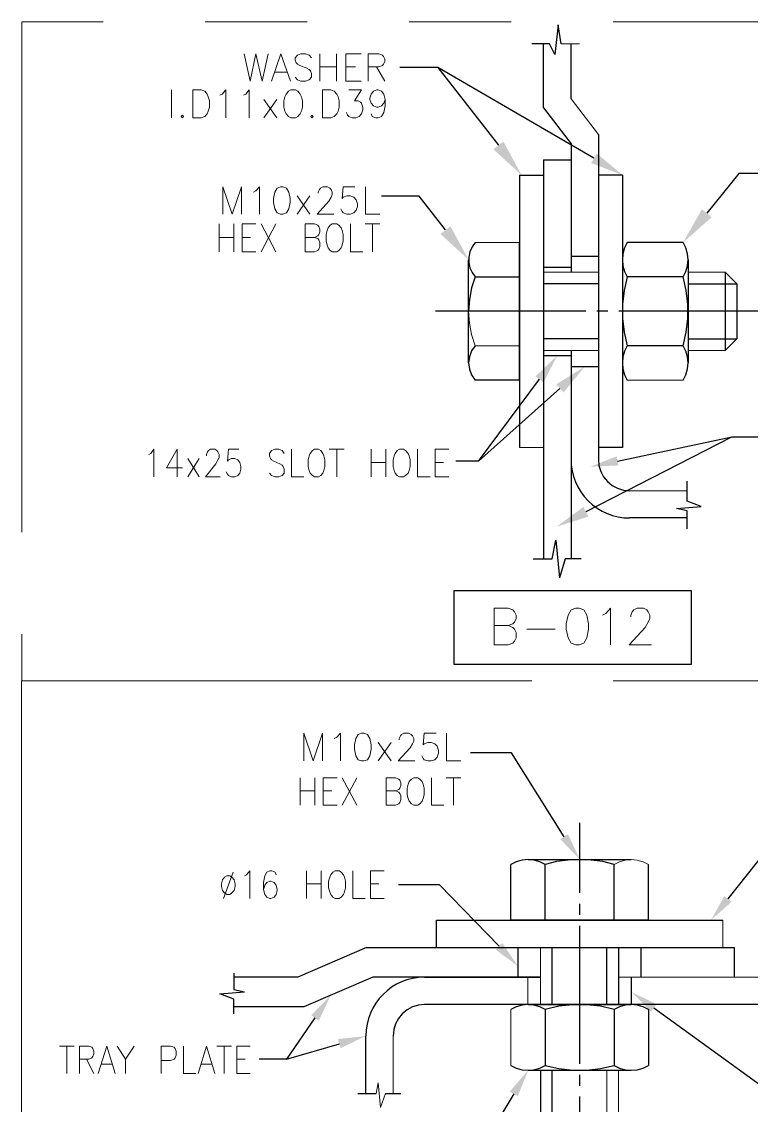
# Model space of a CAD drawing. Header units: inches. Extents: x -15980 to 45789, y -23276 to 2417.
# Drawn here: x 4405 to 5054, y -19373 to -18409 of the extents above; entities that cross this region are included whole.
import ezdxf

# ---------------------------------------------------------------- set-up
doc = ezdxf.new("R2010")
doc.units = ezdxf.units.IN
doc.header["$MEASUREMENT"] = 0
doc.linetypes.add('PHANTOMX2', pattern=[127, 63.5, -12.7, 12.7, -12.7, 12.7, -12.7])
for name, color, linetype, lineweight in [('Color-7-Line_Weight-25', 7, 'Continuous', 25), ('Color-7-Line_Weight-9', 7, 'Continuous', 9), ('HATCH', 130, 'PHANTOMX2', 9), ('TEXT', 2, 'Continuous', 13)]:
    doc.layers.add(name, color=color, linetype=linetype, lineweight=lineweight)
doc.layers.add('dim', color=82, linetype='Continuous')

# ---------------------------------------------------------------- blocks, each defined once
blk = doc.blocks.new('A$Ce8e9d52e')
at = {"layer": 'dim'}
for points in [[(119.92, 148.17), (117.42, 146.25), (124.42, 139.83)], [(143.17, 145.17), (141.75, 142.83), (149.58, 139.83)], [(171.75, 129.33), (169.33, 131.33), (164.67, 123.08)], [(106.75, 127.08), (104.25, 125.17), (111.25, 118.75)], [(127.92, 89.75), (129.92, 88.25), (133.33, 94.92)], [(133.08, 87.75), (134.92, 85.75), (140.17, 92.17)], [(148.58, 67.58), (148.08, 69.83), (141.58, 67.25)], [(141.08, 54.83), (139.83, 57.25), (133.17, 52.33)]]:
    blk.add_hatch(color=256, dxfattribs=at).paths.add_polyline_path(points)
at = {"layer": 'Color-7-Line_Weight-25', "linetype": 'Continuous'}
for p, q in [((133.58, 177.25), (132.75, 169.83)), ((134.33, 172.5), (133.58, 177.25)), ((131.42, 172.5), (127, 172.5)), ((129.92, 156.58), (129.92, 172.5)), ((132.75, 169.83), (131.42, 172.5)), ((136.75, 158.83), (136.75, 172.5)), ((129.92, 156.58), (136.75, 147.58)), ((143.58, 149.92), (143.58, 69.08)), ((136.75, 147.58), (136.75, 115.67)), ((129.92, 143.58), (129.92, 44.33)), ((129.92, 143.58), (136.75, 143.58)), ((123.92, 139.83), (123.92, 72)), ((123.92, 139.83), (129.92, 139.83)), ((149.58, 139.83), (143.58, 139.83)), ((149.58, 139.83), (149.58, 72)), ((112.17, 122), (111.58, 120.75)), ((112.92, 123.08), (112.17, 122)), ((123.92, 88.75), (123.92, 123.08)), ((150.08, 121.75), (149.67, 120.25)), ((150.75, 123.08), (150.08, 121.75)), ((164.67, 123.08), (150.75, 123.08)), ((165.33, 121.75), (164.67, 123.08)), ((165.75, 120.25), (165.33, 121.75)), ((111.25, 93.08), (111.25, 118.75)), ((111.58, 120.75), (111.33, 119.42)), ((111.33, 119.42), (111.33, 118.08)), ((136.75, 119.67), (143.58, 119.67)), ((149.67, 120.25), (149.58, 118.75)), ((149.58, 118.75), (149.58, 93.08)), ((149.58, 118.75), (149.67, 117.25)), ((165.92, 118.75), (165.75, 120.25)), ((165.75, 117.25), (165.92, 118.75)), ((165.92, 118.75), (165.92, 93.08)), ((111.33, 118.08), (111.58, 116.75)), ((111.58, 116.75), (112.17, 115.58)), ((129.92, 116.92), (136.75, 116.92)), ((149.67, 117.25), (150.08, 115.83)), ((165.33, 115.83), (165.75, 117.25)), ((112.92, 114.5), (112, 111.75)), ((112.17, 115.58), (112.92, 114.5)), ((112.92, 114.5), (123.92, 114.5)), ((150.75, 114.5), (150, 111.08)), ((150.08, 115.83), (150.75, 114.5)), ((164.67, 114.5), (150.75, 114.5)), ((164.67, 114.5), (165.33, 115.83)), ((165.42, 111.08), (164.67, 114.5)), ((178, 112.75), (175.08, 115.67)), ((175.08, 115.67), (175.08, 112.75)), ((112, 111.75), (111.5, 108.83)), ((143.58, 112.75), (129.92, 112.75)), ((150, 111.08), (149.58, 107.67)), ((165.83, 107.67), (165.42, 111.08)), ((165.92, 112.75), (178, 112.75)), ((175.08, 112.75), (175.08, 99.08)), ((178, 112.75), (178, 99.08)), ((111.5, 108.83), (111.25, 105.92)), ((140.42, 105.92), (103, 105.92)), ((145.92, 105.92), (143.17, 105.92)), ((186.17, 105.92), (148.67, 105.92)), ((149.58, 107.67), (149.58, 104.17)), ((165.83, 104.17), (165.83, 107.67)), ((149.58, 104.17), (150, 100.75)), ((165.42, 100.75), (165.83, 104.17)), ((150, 100.75), (150.75, 97.33)), ((164.67, 97.33), (165.42, 100.75)), ((112.92, 97.33), (112, 96.08)), ((143.58, 99.08), (129.92, 99.08)), ((150.75, 97.33), (150.08, 96)), ((164.67, 97.33), (150.75, 97.33)), ((165.33, 96), (164.67, 97.33)), ((165.92, 99.08), (178, 99.08)), ((175.08, 99.08), (175.08, 96.17)), ((111.5, 94.58), (111.25, 93.08)), ((112, 96.08), (111.5, 94.58)), ((129.92, 94.92), (136.75, 94.92)), ((136.75, 96.17), (136.75, 44.33)), ((149.67, 94.58), (149.58, 93.08)), ((150.08, 96), (149.67, 94.58)), ((165.75, 94.58), (165.33, 96)), ((165.92, 93.08), (165.75, 94.58)), ((111.25, 93.08), (111.5, 91.5)), ((136.75, 92.17), (143.58, 92.17)), ((149.58, 93.08), (149.67, 91.58)), ((165.75, 91.58), (165.92, 93.08)), ((111.5, 91.5), (112, 90.08)), ((112, 90.08), (112.92, 88.75)), ((149.67, 91.58), (150.08, 90.08)), ((150.08, 90.08), (150.75, 88.75)), ((164.67, 88.75), (165.33, 90.08)), ((165.33, 90.08), (165.75, 91.58)), ((123.92, 88.75), (112.92, 88.75)), ((149.58, 72), (143.58, 72)), ((143.58, 69.08), (143.67, 67.58)), ((143.67, 67.58), (144.17, 66.08)), ((144.17, 66.08), (144.83, 64.75)), ((144.83, 64.75), (145.83, 63.58)), ((145.83, 63.58), (147, 62.58)), ((147, 62.58), (148.33, 61.92)), ((165.67, 58.67), (165.67, 63.67)), ((148.33, 61.92), (149.83, 61.42)), ((149.83, 61.42), (151.33, 61.25)), ((163, 56.83), (169.17, 57.33)), ((165.67, 56.25), (163, 56.83)), ((169.17, 57.33), (165.67, 58.67)), ((165.67, 54.5), (151.33, 54.5)), ((165.67, 51.83), (165.67, 56.25)), ((132.08, 44.33), (133, 49)), ((133, 49), (133.92, 39.58)), ((127.33, 44.33), (132.08, 44.33)), ((135.33, 44.33), (133.92, 39.58)), ((139.25, 44.33), (135.33, 44.33))]:
    blk.add_line(p, q, dxfattribs=at)
blk.add_arc((151.32, 69.07), 14.57, 179.9459, 270.0541, dxfattribs=at)
at = {"layer": 'Color-7-Line_Weight-9', "linetype": 'Continuous'}
for p, q in [((138.83, 172.5), (134.33, 172.5)), ((136.75, 158.83), (143.58, 149.92)), ((112.92, 123.08), (123.92, 123.08)), ((143.58, 115.67), (129.92, 115.67)), ((175.08, 115.67), (165.92, 115.67)), ((143.58, 96.17), (129.92, 96.17)), ((164.67, 88.75), (150.75, 88.75)), ((123.92, 72), (129.92, 72)), ((165.67, 61.25), (151.33, 61.25))]:
    blk.add_line(p, q, dxfattribs=at)
for points in [[(123.92, 97.33), (112.92, 97.33), (112, 100.17), (111.5, 103), (111.25, 105.92)], [(178, 99.08), (175.08, 96.17), (165.92, 96.17)]]:
    blk.add_lwpolyline(points, dxfattribs=at)
at = {"layer": 'dim'}
for p, q in [((103.58, 166.58), (94.17, 166.58)), ((142.42, 144), (103.58, 166.58)), ((103.58, 166.58), (118.67, 147.25)), ((178.5, 140.25), (170.58, 130.33)), ((187.83, 140.25), (178.5, 140.25)), ((98.92, 134.58), (89.58, 134.58)), ((105.5, 126.17), (98.92, 134.58)), ((113.75, 68.67), (128.92, 89)), ((134, 86.75), (113.75, 68.67)), ((140.5, 56.08), (176.75, 74.67)), ((148.33, 68.67), (176.75, 74.67)), ((176.75, 74.67), (186.08, 74.67)), ((113.75, 68.67), (108.08, 68.67))]:
    blk.add_line(p, q, dxfattribs=at)
blk.add_lwpolyline([(107.67, 18.07), (107.67, 36.48), (166.67, 36.48), (166.67, 18.07)], close=True, dxfattribs=at)
at = {"layer": 'HATCH', "ltscale": 2}
blk.add_lwpolyline([(0, 14), (274.25, 14), (274.25, 178), (0, 178)], close=True, dxfattribs=at)
at = {"layer": 'TEXT', "ltscale": 0.5}
for p, q in [((55.42, 170), (56.92, 163.17)), ((56.92, 163.17), (58.33, 170)), ((58.33, 170), (59.83, 163.17)), ((59.83, 163.17), (61.33, 170)), ((62.17, 163.17), (64.5, 170)), ((64.5, 170), (66.92, 163.17)), ((69.5, 170), (68.67, 169.67)), ((70.67, 170), (69.5, 170)), ((71.58, 169.67), (70.67, 170)), ((74.25, 170), (74.25, 163.17)), ((78.33, 170), (78.33, 163.17)), ((80.67, 163.17), (80.67, 170)), ((80.67, 170), (84.5, 170)), ((86.25, 163.17), (86.25, 170)), ((86.25, 170), (88.92, 170)), ((88.92, 170), (89.83, 169.67)), ((68.67, 169.67), (68.08, 169)), ((68.08, 169), (68.08, 168.42)), ((68.08, 168.42), (68.33, 167.75)), ((68.33, 167.75), (68.67, 167.42)), ((68.67, 167.42), (69.25, 167.08)), ((72.17, 169), (71.58, 169.67)), ((89.83, 169.67), (90.08, 169.33)), ((90.08, 167.42), (89.83, 167.08)), ((90.08, 169.33), (90.42, 168.67)), ((90.42, 168.08), (90.08, 167.42)), ((90.42, 168.67), (90.42, 168.08)), ((63.08, 165.42), (66, 165.42)), ((69.25, 167.08), (71, 166.42)), ((71, 166.42), (71.58, 166.08)), ((71.58, 166.08), (71.92, 165.75)), ((71.92, 165.75), (72.17, 165.08)), ((72.17, 165.08), (72.17, 164.17)), ((74.25, 166.75), (78.33, 166.75)), ((80.67, 166.75), (83.08, 166.75)), ((88.92, 166.75), (86.25, 166.75)), ((88.33, 166.75), (90.42, 163.17)), ((89.83, 167.08), (88.92, 166.75)), ((68.67, 163.5), (68.08, 164.17)), ((69.5, 163.17), (68.67, 163.5)), ((70.67, 163.17), (69.5, 163.17)), ((71.58, 163.5), (70.67, 163.17)), ((72.17, 164.17), (71.58, 163.5)), ((80.67, 163.17), (84.5, 163.17)), ((37.33, 161), (37.33, 154.08)), ((42.58, 154.08), (42.58, 161)), ((42.58, 161), (44.67, 161)), ((44.67, 161), (45.58, 160.67)), ((45.58, 160.67), (46.17, 160)), ((46.17, 160), (46.42, 159.33)), ((46.42, 159.33), (46.75, 158.33)), ((49.33, 159.67), (49.92, 160)), ((49.92, 160), (50.83, 161)), ((50.83, 161), (50.83, 154.08)), ((55.25, 159.67), (55.83, 160)), ((55.83, 160), (56.67, 161)), ((56.67, 161), (56.67, 154.08)), ((65.5, 159.33), (65.25, 158.33)), ((65.83, 160), (65.5, 159.33)), ((66.42, 160.67), (65.83, 160)), ((67, 161), (66.42, 160.67)), ((68.17, 161), (67, 161)), ((68.75, 160.67), (68.17, 161)), ((69.33, 160), (68.75, 160.67)), ((69.67, 159.33), (69.33, 160)), ((69.92, 158.33), (69.67, 159.33)), ((74.92, 154.08), (74.92, 161)), ((74.92, 161), (77, 161)), ((77, 161), (77.83, 160.67)), ((77.83, 160.67), (78.42, 160)), ((78.42, 160), (78.75, 159.33)), ((78.75, 159.33), (79, 158.33)), ((81.42, 161), (84.58, 161)), ((84.58, 161), (82.83, 158.33)), ((86.67, 159), (87, 160)), ((87, 160), (87.58, 160.67)), ((87.58, 160.67), (88.42, 161)), ((88.42, 161), (88.75, 161)), ((88.75, 161), (89.58, 160.67)), ((89.58, 160.67), (90.17, 160)), ((90.17, 160), (90.5, 158.67)), ((46.75, 156.75), (46.42, 155.75)), ((46.75, 158.33), (46.75, 156.75)), ((60.25, 158.67), (63.5, 154.08)), ((63.5, 158.67), (60.25, 154.08)), ((65.25, 158.33), (65.25, 156.75)), ((65.25, 156.75), (65.5, 155.75)), ((69.67, 155.75), (69.92, 156.75)), ((69.92, 156.75), (69.92, 158.33)), ((79, 156.75), (78.75, 155.75)), ((79, 158.33), (79, 156.75)), ((82.83, 158.33), (83.75, 158.33)), ((83.75, 158.33), (84.33, 158)), ((84.33, 158), (84.58, 157.75)), ((84.58, 157.75), (84.92, 156.75)), ((84.92, 156.75), (84.92, 156.08)), ((86.67, 158.67), (86.67, 159)), ((87, 157.75), (86.67, 158.67)), ((87.58, 157.08), (87, 157.75)), ((88.42, 156.75), (87.58, 157.08)), ((88.75, 156.75), (88.42, 156.75)), ((89.58, 157.08), (88.75, 156.75)), ((90.17, 157.75), (89.58, 157.08)), ((90.5, 158.67), (90.17, 157.75)), ((90.5, 157.08), (90.17, 155.42)), ((90.5, 158.67), (90.5, 157.08)), ((40, 154.75), (39.67, 154.42)), ((39.67, 154.42), (40, 154.08)), ((40.25, 154.42), (40, 154.75)), ((40, 154.08), (40.25, 154.42)), ((44.67, 154.08), (42.58, 154.08)), ((45.58, 154.42), (44.67, 154.08)), ((46.17, 155.08), (45.58, 154.42)), ((46.42, 155.75), (46.17, 155.08)), ((65.5, 155.75), (65.83, 155.08)), ((65.83, 155.08), (66.42, 154.42)), ((66.42, 154.42), (67, 154.08)), ((67, 154.08), (68.17, 154.08)), ((68.17, 154.08), (68.75, 154.42)), ((68.75, 154.42), (69.33, 155.08)), ((69.33, 155.08), (69.67, 155.75)), ((72.25, 154.75), (72, 154.42)), ((72, 154.42), (72.25, 154.08)), ((72.58, 154.42), (72.25, 154.75)), ((72.25, 154.08), (72.58, 154.42)), ((77, 154.08), (74.92, 154.08)), ((77.83, 154.42), (77, 154.08)), ((78.42, 155.08), (77.83, 154.42)), ((78.75, 155.75), (78.42, 155.08)), ((81.08, 154.75), (80.83, 155.42)), ((81.42, 154.42), (81.08, 154.75)), ((82.25, 154.08), (81.42, 154.42)), ((83.17, 154.08), (82.25, 154.08)), ((84, 154.42), (83.17, 154.08)), ((84.58, 155.08), (84, 154.42)), ((84.92, 156.08), (84.58, 155.08)), ((87.25, 154.42), (87, 155.08)), ((88.17, 154.08), (87.25, 154.42)), ((88.75, 154.08), (88.17, 154.08)), ((89.58, 154.42), (88.75, 154.08)), ((90.17, 155.42), (89.58, 154.42)), ((50.08, 130.08), (50.08, 136.92)), ((50.08, 136.92), (52.42, 130.08)), ((52.42, 130.08), (54.75, 136.92)), ((54.75, 136.92), (54.75, 130.08)), ((57.67, 135.58), (58.25, 135.92)), ((58.25, 135.92), (59.17, 136.92)), ((59.17, 136.92), (59.17, 130.08)), ((63, 135.58), (62.67, 134)), ((63.58, 136.58), (63, 135.58)), ((64.42, 136.92), (63.58, 136.58)), ((65, 136.92), (64.42, 136.92)), ((65.92, 136.58), (65, 136.92)), ((66.5, 135.58), (65.92, 136.58)), ((66.83, 134), (66.5, 135.58)), ((73.83, 135.58), (74.17, 136.25)), ((73.83, 135.33), (73.83, 135.58)), ((74.17, 136.25), (74.42, 136.58)), ((74.42, 136.58), (75, 136.92)), ((75, 136.92), (76.17, 136.92)), ((76.17, 136.92), (76.75, 136.58)), ((76.75, 136.58), (77.08, 136.25)), ((77.08, 136.25), (77.33, 135.58)), ((77.33, 135), (77.08, 134.33)), ((77.33, 135.58), (77.33, 135)), ((80, 136.92), (79.75, 134)), ((82.92, 136.92), (80, 136.92)), ((85.58, 136.92), (85.58, 130.08)), ((62.67, 134), (62.67, 133)), ((62.67, 133), (63, 131.42)), ((66.5, 131.42), (66.83, 133)), ((66.83, 133), (66.83, 134)), ((68.58, 134.67), (71.75, 130.08)), ((71.75, 134.67), (68.58, 130.08)), ((76.5, 133.33), (73.58, 130.08)), ((77.08, 134.33), (76.5, 133.33)), ((79.75, 134), (80, 134.33)), ((80, 134.33), (80.92, 134.67)), ((80.92, 134.67), (81.75, 134.67)), ((81.75, 134.67), (82.67, 134.33)), ((82.67, 134.33), (83.25, 133.67)), ((83.25, 133.67), (83.58, 132.67)), ((83.58, 132.67), (83.58, 132)), ((63, 131.42), (63.58, 130.42)), ((63.58, 130.42), (64.42, 130.08)), ((64.42, 130.08), (65, 130.08)), ((65, 130.08), (65.92, 130.42)), ((65.92, 130.42), (66.5, 131.42)), ((73.58, 130.08), (77.67, 130.08)), ((79.75, 130.75), (79.42, 131.42)), ((80, 130.42), (79.75, 130.75)), ((80.92, 130.08), (80, 130.42)), ((81.75, 130.08), (80.92, 130.08)), ((82.67, 130.42), (81.75, 130.08)), ((83.25, 131.08), (82.67, 130.42)), ((83.58, 132), (83.25, 131.08)), ((85.58, 130.08), (89.17, 130.08)), ((49.17, 127.67), (49.17, 120.75)), ((52.83, 127.67), (52.83, 120.75)), ((54.92, 120.75), (54.92, 127.67)), ((54.92, 127.67), (58.33, 127.67)), ((59.58, 127.67), (63.25, 120.75)), ((63.25, 127.67), (59.58, 120.75)), ((70.58, 120.75), (70.58, 127.67)), ((70.58, 127.67), (72.92, 127.67)), ((72.92, 127.67), (73.75, 127.33)), ((73.75, 127.33), (74, 127)), ((74, 127), (74.25, 126.33)), ((76.83, 127.33), (76.33, 126.67)), ((77.33, 127.67), (76.83, 127.33)), ((78.42, 127.67), (77.33, 127.67)), ((78.92, 127.33), (78.42, 127.67)), ((79.5, 126.67), (78.92, 127.33)), ((81.83, 127.67), (81.83, 120.75)), ((85.5, 127.67), (89.17, 127.67)), ((87.33, 127.67), (87.33, 120.75)), ((49.17, 124.33), (52.83, 124.33)), ((54.92, 124.33), (57, 124.33)), ((72.92, 124.33), (70.58, 124.33)), ((73.75, 124.67), (72.92, 124.33)), ((72.92, 124.33), (73.75, 124.08)), ((74, 125), (73.75, 124.67)), ((73.75, 124.08), (74, 123.75)), ((74.25, 125.67), (74, 125)), ((74.25, 126.33), (74.25, 125.67)), ((76.08, 126), (75.83, 125)), ((75.83, 125), (75.83, 123.42)), ((76.33, 126.67), (76.08, 126)), ((79.75, 126), (79.5, 126.67)), ((80, 125), (79.75, 126)), ((80, 123.42), (80, 125)), ((74, 121.42), (73.75, 121.08)), ((74, 123.75), (74.25, 123.08)), ((74.25, 122.08), (74, 121.42)), ((74.25, 123.08), (74.25, 122.08)), ((75.83, 123.42), (76.08, 122.42)), ((76.08, 122.42), (76.33, 121.75)), ((76.33, 121.75), (76.83, 121.08)), ((78.92, 121.08), (79.5, 121.75)), ((79.5, 121.75), (79.75, 122.42)), ((79.75, 122.42), (80, 123.42)), ((54.92, 120.75), (58.33, 120.75)), ((72.92, 120.75), (70.58, 120.75)), ((73.75, 121.08), (72.92, 120.75)), ((76.83, 121.08), (77.33, 120.75)), ((77.33, 120.75), (78.42, 120.75)), ((78.42, 120.75), (78.92, 121.08)), ((81.83, 120.75), (84.92, 120.75)), ((31.67, 70.25), (32.17, 70.58)), ((32.17, 70.58), (32.92, 71.58)), ((32.92, 71.58), (32.92, 64.75)), ((38.67, 71.58), (36.08, 67)), ((38.67, 71.58), (38.67, 64.75)), ((46, 70.25), (46.25, 70.92)), ((46, 69.92), (46, 70.25)), ((46.25, 70.92), (46.5, 71.25)), ((46.5, 71.25), (47, 71.58)), ((47, 71.58), (48.08, 71.58)), ((48.08, 71.58), (48.58, 71.25)), ((48.58, 71.25), (48.83, 70.92)), ((48.83, 70.92), (49.17, 70.25)), ((49.17, 70.25), (49.17, 69.58)), ((51.5, 71.58), (51.25, 68.67)), ((54.08, 71.58), (51.5, 71.58)), ((62.17, 71.25), (61.67, 70.58)), ((61.67, 70.58), (61.67, 69.92)), ((63, 71.58), (62.17, 71.25)), ((64, 71.58), (63, 71.58)), ((64.83, 71.25), (64, 71.58)), ((65.33, 70.58), (64.83, 71.25)), ((67.17, 71.58), (67.17, 64.75)), ((71.83, 70.58), (71.58, 69.92)), ((72.42, 71.25), (71.83, 70.58)), ((72.92, 71.58), (72.42, 71.25)), ((73.92, 71.58), (72.92, 71.58)), ((74.5, 71.25), (73.92, 71.58)), ((75, 70.58), (74.5, 71.25)), ((75.25, 69.92), (75, 70.58)), ((76.58, 71.58), (80.25, 71.58)), ((78.42, 71.58), (78.42, 64.75)), ((87, 71.58), (87, 64.75)), ((90.67, 71.58), (90.67, 64.75)), ((93, 70.58), (92.75, 69.92)), ((93.5, 71.25), (93, 70.58)), ((94.08, 71.58), (93.5, 71.25)), ((95.08, 71.58), (94.08, 71.58)), ((95.58, 71.25), (95.08, 71.58)), ((96.17, 70.58), (95.58, 71.25)), ((96.42, 69.92), (96.17, 70.58)), ((98.5, 71.58), (98.5, 64.75)), ((102.92, 64.75), (102.92, 71.58)), ((102.92, 71.58), (106.33, 71.58)), ((41.33, 69.33), (44.17, 64.75)), ((44.17, 69.33), (41.33, 64.75)), ((48.33, 68), (45.75, 64.75)), ((48.83, 69), (48.33, 68)), ((49.17, 69.58), (48.83, 69)), ((51.25, 68.67), (51.5, 69)), ((51.5, 69), (52.25, 69.33)), ((52.25, 69.33), (53.08, 69.33)), ((53.08, 69.33), (53.83, 69)), ((53.83, 69), (54.33, 68.33)), ((54.33, 68.33), (54.58, 67.33)), ((61.67, 69.92), (61.92, 69.33)), ((61.92, 69.33), (62.17, 69)), ((62.17, 69), (62.75, 68.67)), ((62.75, 68.67), (64.25, 68)), ((64.25, 68), (64.83, 67.67)), ((64.83, 67.67), (65.08, 67.33)), ((71.58, 69.92), (71.33, 69)), ((71.33, 69), (71.33, 67.33)), ((75.5, 69), (75.25, 69.92)), ((75.5, 67.33), (75.5, 69)), ((87, 68.33), (90.67, 68.33)), ((92.75, 69.92), (92.5, 69)), ((92.5, 69), (92.5, 67.33)), ((96.67, 69), (96.42, 69.92)), ((96.67, 67.33), (96.67, 69)), ((102.92, 68.33), (105, 68.33)), ((36.08, 67), (40, 67)), ((45.75, 64.75), (49.42, 64.75)), ((51.25, 65.42), (50.92, 66)), ((51.5, 65.08), (51.25, 65.42)), ((52.25, 64.75), (51.5, 65.08)), ((53.08, 64.75), (52.25, 64.75)), ((53.83, 65.08), (53.08, 64.75)), ((54.33, 65.67), (53.83, 65.08)), ((54.58, 66.67), (54.33, 65.67)), ((54.58, 67.33), (54.58, 66.67)), ((62.17, 65.08), (61.67, 65.67)), ((63, 64.75), (62.17, 65.08)), ((64, 64.75), (63, 64.75)), ((64.83, 65.08), (64, 64.75)), ((65.33, 65.67), (64.83, 65.08)), ((65.08, 67.33), (65.33, 66.67)), ((65.33, 66.67), (65.33, 65.67)), ((67.17, 64.75), (70.25, 64.75)), ((71.33, 67.33), (71.58, 66.33)), ((71.58, 66.33), (71.83, 65.67)), ((71.83, 65.67), (72.42, 65.08)), ((72.42, 65.08), (72.92, 64.75)), ((72.92, 64.75), (73.92, 64.75)), ((73.92, 64.75), (74.5, 65.08)), ((74.5, 65.08), (75, 65.67)), ((75, 65.67), (75.25, 66.33)), ((75.25, 66.33), (75.5, 67.33)), ((92.5, 67.33), (92.75, 66.33)), ((92.75, 66.33), (93, 65.67)), ((93, 65.67), (93.5, 65.08)), ((93.5, 65.08), (94.08, 64.75)), ((94.08, 64.75), (95.08, 64.75)), ((95.08, 64.75), (95.58, 65.08)), ((95.58, 65.08), (96.17, 65.67)), ((96.17, 65.67), (96.42, 66.33)), ((96.42, 66.33), (96.67, 67.33)), ((98.5, 64.75), (101.67, 64.75)), ((102.92, 64.75), (106.33, 64.75)), ((136, 30.32), (135.58, 28.15)), ((136.75, 31.65), (136, 30.32)), ((137.92, 32.07), (136.75, 31.65)), ((138.75, 32.07), (137.92, 32.07)), ((139.92, 31.65), (138.75, 32.07)), ((140.67, 30.32), (139.92, 31.65)), ((141.08, 28.15), (140.67, 30.32)), ((144.58, 30.32), (145.42, 30.73)), ((145.42, 30.73), (146.58, 32.07)), ((146.58, 32.07), (146.58, 22.9)), ((151.67, 30.32), (152, 31.15)), ((151.67, 29.9), (151.67, 30.32)), ((152, 31.15), (152.42, 31.65)), ((152.42, 31.65), (153.25, 32.07)), ((153.25, 32.07), (154.75, 32.07)), ((154.75, 32.07), (155.58, 31.65)), ((155.58, 31.65), (155.92, 31.15)), ((155.92, 31.15), (156.33, 30.32)), ((156.33, 30.32), (156.33, 29.48)), ((121.08, 27.73), (122.25, 27.23)), ((122.25, 27.23), (122.67, 26.82)), ((135.58, 28.15), (135.58, 26.82)), ((141.08, 26.82), (141.08, 28.15)), ((155.17, 27.23), (151.25, 22.9)), ((155.92, 28.57), (155.17, 27.23)), ((156.33, 29.48), (155.92, 28.57)), ((122.67, 26.82), (123.08, 25.98)), ((123.08, 24.65), (122.67, 23.82)), ((123.08, 25.98), (123.08, 24.65)), ((125.75, 26.82), (132.83, 26.82)), ((135.58, 26.82), (136, 24.65)), ((136, 24.65), (136.75, 23.32)), ((139.92, 23.32), (140.67, 24.65)), ((140.67, 24.65), (141.08, 26.82)), ((121.08, 22.9), (117.58, 22.9)), ((122.25, 23.32), (121.08, 22.9)), ((122.67, 23.82), (122.25, 23.32)), ((136.75, 23.32), (137.92, 22.9)), ((137.92, 22.9), (138.75, 22.9)), ((138.75, 22.9), (139.92, 23.32)), ((151.25, 22.9), (156.75, 22.9))]:
    blk.add_line(p, q, dxfattribs=at)
blk.add_lwpolyline([(117.58, 27.73), (121.08, 27.73), (122.25, 28.15), (122.67, 28.57), (123.08, 29.48), (123.08, 30.32), (122.67, 31.15), (122.25, 31.65), (121.08, 32.07), (117.58, 32.07), (117.58, 22.9)], dxfattribs=at)
blk = doc.blocks.new('A$Ccda6811e')
at = {"layer": 'dim'}
for points in [[(136, 139.83), (134.08, 138.58), (138.92, 133.5)], [(176.75, 123), (174.92, 124.42), (171.58, 118.42)], [(119.67, 112.67), (118, 111.08), (123.58, 106.92)], [(156.67, 95.67), (158, 97.5), (151.75, 100.58)], [(72.08, 94.75), (74, 93.42), (76.92, 99.75)], [(78.75, 88.83), (79.42, 86.58), (85.67, 89.58)], [(123.5, 74.58), (121.5, 75.75), (126.08, 81.08)]]:
    blk.add_hatch(color=256, dxfattribs=at).paths.add_polyline_path(points)
at = {"layer": 'Color-7-Line_Weight-25', "linetype": 'Continuous'}
for p, q in [((138.92, 125.17), (138.92, 142.67)), ((123.08, 132.92), (121.75, 132.25)), ((121.75, 118.42), (121.75, 132.25)), ((124.58, 133.33), (123.08, 132.92)), ((126.08, 133.5), (124.58, 133.33)), ((126.08, 133.5), (151.75, 133.5)), ((127.5, 133.33), (126.08, 133.5)), ((129, 132.92), (127.5, 133.33)), ((130.33, 132.25), (129, 132.92)), ((133.17, 133), (130.33, 132.25)), ((130.33, 118.42), (130.33, 132.25)), ((136, 133.33), (133.17, 133)), ((138.92, 133.5), (136, 133.33)), ((141.75, 133.33), (138.92, 133.5)), ((144.67, 133), (141.75, 133.33)), ((147.5, 132.25), (144.67, 133)), ((147.5, 118.42), (147.5, 132.25)), ((156, 118.42), (156, 132.25)), ((138.92, 119.75), (138.92, 122.5)), ((103.25, 111.58), (103.25, 118.42)), ((103.25, 118.42), (174.5, 118.42)), ((156, 118.42), (121.75, 118.42)), ((138.92, 82.67), (138.92, 117)), ((85.83, 111.58), (68.75, 104.25)), ((85.83, 111.58), (177.33, 111.58)), ((123.58, 104.25), (123.58, 111.58)), ((132.08, 97.42), (132.08, 111.58)), ((145.67, 97.42), (145.67, 111.58)), ((148.58, 111.58), (148.58, 97.42)), ((154.17, 104.25), (154.17, 111.58)), ((177.33, 111.58), (177.33, 104.25)), ((52.83, 105.25), (52.83, 101.17)), ((68.75, 104.25), (52.83, 104.25)), ((87.42, 104.25), (70.25, 96.83)), ((129.17, 104.25), (87.42, 104.25)), ((100.25, 104.25), (129.17, 104.25)), ((151.75, 104.25), (151.75, 97.42)), ((49.33, 100.08), (55.5, 100.58)), ((52.83, 98.75), (49.33, 100.08)), ((52.83, 101.17), (55.5, 100.58)), ((52.83, 95.08), (52.83, 98.75)), ((98.75, 97.25), (97.33, 96.83)), ((100.25, 97.42), (98.75, 97.25)), ((200.42, 97.42), (100.25, 97.42)), ((124.58, 97.25), (123.08, 96.83)), ((126.08, 97.42), (124.58, 97.25)), ((126.08, 97.42), (151.75, 97.42)), ((127.5, 97.25), (126.08, 97.42)), ((129, 96.83), (127.5, 97.25)), ((137.17, 97.33), (133.75, 97)), ((140.67, 97.33), (137.17, 97.33)), ((144.08, 97), (140.67, 97.33)), ((150.25, 97.25), (148.83, 96.83)), ((151.75, 97.42), (150.25, 97.25)), ((153.25, 97.25), (151.75, 97.42)), ((154.67, 96.83), (153.25, 97.25)), ((70.25, 96.83), (52.83, 96.83)), ((94.75, 95.08), (93.83, 93.92)), ((95.92, 96.08), (94.75, 95.08)), ((97.33, 96.83), (95.92, 96.08)), ((123.08, 96.83), (121.75, 96.17)), ((130.33, 96.17), (129, 96.83)), ((133.75, 97), (130.33, 96.17)), ((130.33, 96.17), (130.33, 82.25)), ((147.5, 96.17), (144.08, 97)), ((148.83, 96.83), (147.5, 96.17)), ((147.5, 96.17), (147.5, 82.25)), ((156, 96.17), (154.67, 96.83)), ((156, 96.17), (156, 82.25)), ((93.08, 92.58), (92.67, 91.17)), ((93.83, 93.92), (93.08, 92.58)), ((85.67, 75.25), (85.67, 89.58)), ((92.67, 91.17), (92.5, 89.58)), ((121.75, 82.25), (123.08, 81.58)), ((123.08, 81.58), (124.58, 81.17)), ((124.58, 81.17), (126.08, 81.08)), ((126.08, 81.08), (127.5, 81.17)), ((126.08, 81.08), (151.75, 81.08)), ((127.5, 81.17), (129, 81.58)), ((129, 81.58), (130.33, 82.25)), ((129.17, 81.08), (129.17, 68.17)), ((130.33, 82.25), (133.75, 81.5)), ((132.08, 65.25), (132.08, 81.08)), ((133.75, 81.5), (137.17, 81.08)), ((137.17, 81.08), (140.67, 81.08)), ((140.67, 81.08), (144.08, 81.5)), ((144.08, 81.5), (147.5, 82.25)), ((147.5, 82.25), (148.83, 81.58)), ((148.83, 81.58), (150.25, 81.17)), ((150.25, 81.17), (151.75, 81.08)), ((151.75, 81.08), (153.25, 81.17)), ((153.25, 81.17), (154.67, 81.58)), ((154.67, 81.58), (156, 82.25)), ((138.92, 77.17), (138.92, 79.92)), ((83.67, 75.25), (88.25, 75.25)), ((90.58, 75.25), (94.42, 75.25)), ((138.92, 57), (138.92, 74.5))]:
    blk.add_line(p, q, dxfattribs=at)
blk.add_arc((100.37, 89.55), 14.7, 90.4678, 179.859, dxfattribs=at)
at = {"layer": 'Color-7-Line_Weight-9', "linetype": 'Continuous'}
for p, q in [((174.5, 111.58), (174.5, 118.42)), ((129.17, 111.58), (129.17, 97.42)), ((126, 104.25), (126, 97.42)), ((121.75, 96.17), (121.75, 82.25)), ((92.5, 75.25), (92.5, 89.58))]:
    blk.add_line(p, q, dxfattribs=at)
for points in [[(156, 132.25), (154.67, 132.92), (153.25, 133.33), (151.75, 133.5), (150.25, 133.33), (148.83, 132.92), (147.5, 132.25)], [(177.33, 104.25), (148.58, 104.25), (200.42, 104.25)], [(148.58, 81.08), (148.58, 68.17), (145.67, 65.25), (145.67, 81.08)], [(90.58, 75.25), (89.33, 71.83), (88.75, 77.92), (88.25, 75.25)]]:
    blk.add_lwpolyline(points, dxfattribs=at)
at = {"layer": 'dim'}
for p, q in [((121.92, 160.08), (111.75, 160.08)), ((135.08, 139.17), (121.92, 160.08)), ((175.83, 123.75), (195.92, 149)), ((104, 127.17), (93.83, 127.17)), ((118.83, 111.92), (104, 127.17)), ((157.33, 96.58), (193.67, 70.25)), ((65.92, 83.83), (59.08, 83.83)), ((122.5, 75.17), (110.25, 55))]:
    blk.add_line(p, q, dxfattribs=at)
blk.add_lwpolyline([(73, 94.08), (65.92, 83.83), (79.08, 87.67)], dxfattribs=at)
at = {"layer": 'HATCH', "ltscale": 2}
blk.add_lwpolyline([(0, 14), (274.25, 14), (274.25, 178), (0, 178)], close=True, dxfattribs=at)
at = {"layer": 'TEXT', "ltscale": 0.5}
for p, q in [((78.42, 163.92), (79.33, 164.92)), ((79.33, 164.92), (79.33, 158.08)), ((83.75, 164.58), (83.17, 163.58)), ((84.58, 164.92), (83.75, 164.58)), ((85.17, 164.92), (84.58, 164.92)), ((86.08, 164.58), (85.17, 164.92)), ((86.67, 163.58), (86.08, 164.58)), ((94.33, 164.25), (94.58, 164.58)), ((94.58, 164.58), (95.17, 164.92)), ((95.17, 164.92), (96.33, 164.92)), ((96.33, 164.92), (96.92, 164.58)), ((96.92, 164.58), (97.25, 164.25)), ((100.17, 164.92), (99.92, 162)), ((103.17, 164.92), (100.17, 164.92)), ((105.75, 164.92), (105.75, 158.08)), ((77.83, 163.58), (78.42, 163.92)), ((83.17, 163.58), (82.83, 162)), ((82.83, 162), (82.83, 161)), ((87, 162), (86.67, 163.58)), ((87, 161), (87, 162)), ((88.75, 162.58), (92, 158.08)), ((92, 162.58), (88.75, 158.08)), ((94, 163.58), (94.33, 164.25)), ((94, 163.25), (94, 163.58)), ((97.25, 162.25), (96.67, 161.33)), ((97.25, 164.25), (97.58, 163.58)), ((97.58, 162.92), (97.25, 162.25)), ((97.58, 163.58), (97.58, 162.92)), ((99.92, 162), (100.17, 162.25)), ((100.17, 162.25), (101.08, 162.58)), ((101.08, 162.58), (101.92, 162.58)), ((101.92, 162.58), (102.83, 162.25)), ((102.83, 162.25), (103.42, 161.67)), ((82.83, 161), (83.17, 159.33)), ((83.17, 159.33), (83.75, 158.33)), ((86.08, 158.33), (86.67, 159.33)), ((86.67, 159.33), (87, 161)), ((96.67, 161.33), (93.75, 158.08)), ((99.92, 158.67), (99.58, 159.33)), ((103.42, 161.67), (103.75, 160.67)), ((103.75, 160), (103.42, 159)), ((103.75, 160.67), (103.75, 160)), ((83.75, 158.33), (84.58, 158.08)), ((84.58, 158.08), (85.17, 158.08)), ((85.17, 158.08), (86.08, 158.33)), ((93.75, 158.08), (97.83, 158.08)), ((100.17, 158.33), (99.92, 158.67)), ((101.08, 158.08), (100.17, 158.33)), ((101.92, 158.08), (101.08, 158.08)), ((102.83, 158.33), (101.92, 158.08)), ((103.42, 159), (102.83, 158.33)), ((105.75, 158.08), (109.33, 158.08)), ((69.33, 153.83), (69.33, 147)), ((73, 153.83), (73, 147)), ((75.08, 147), (75.08, 153.83)), ((75.08, 153.83), (78.5, 153.83)), ((79.75, 153.83), (83.42, 147)), ((83.42, 153.83), (79.75, 147)), ((90.75, 147), (90.75, 153.83)), ((90.75, 153.83), (93.08, 153.83)), ((93.08, 153.83), (93.92, 153.5)), ((97.58, 153.83), (97, 153.5)), ((98.58, 153.83), (97.58, 153.83)), ((99.08, 153.5), (98.58, 153.83)), ((102, 153.83), (102, 147)), ((105.67, 153.83), (109.33, 153.83)), ((107.5, 153.83), (107.5, 147)), ((93.92, 153.5), (94.17, 153.25)), ((94.17, 151.25), (93.92, 150.92)), ((94.17, 153.25), (94.42, 152.58)), ((94.42, 151.92), (94.17, 151.25)), ((94.42, 152.58), (94.42, 151.92)), ((96.25, 152.25), (96, 151.25)), ((96, 151.25), (96, 149.58)), ((96.5, 152.92), (96.25, 152.25)), ((97, 153.5), (96.5, 152.92)), ((99.67, 152.92), (99.08, 153.5)), ((99.92, 152.25), (99.67, 152.92)), ((100.17, 151.25), (99.92, 152.25)), ((100.17, 149.58), (100.17, 151.25)), ((69.33, 150.58), (73, 150.58)), ((75.08, 150.58), (77.17, 150.58)), ((93.08, 150.58), (90.75, 150.58)), ((93.92, 150.92), (93.08, 150.58)), ((93.08, 150.58), (93.92, 150.25)), ((93.92, 150.25), (94.17, 149.92)), ((94.17, 149.92), (94.42, 149.33)), ((94.42, 148.33), (94.17, 147.67)), ((94.42, 149.33), (94.42, 148.33)), ((96, 149.58), (96.25, 148.67)), ((96.25, 148.67), (96.5, 148)), ((99.67, 148), (99.92, 148.67)), ((99.92, 148.67), (100.17, 149.58)), ((75.08, 147), (78.5, 147)), ((93.08, 147), (90.75, 147)), ((93.92, 147.33), (93.08, 147)), ((94.17, 147.67), (93.92, 147.33)), ((96.5, 148), (97, 147.33)), ((97, 147.33), (97.58, 147)), ((97.58, 147), (98.58, 147)), ((98.58, 147), (99.08, 147.33)), ((99.08, 147.33), (99.67, 148)), ((102, 147), (105.08, 147)), ((52.67, 130.33), (50.25, 123.83)), ((55.5, 129.42), (56, 129.67)), ((56, 129.67), (56.83, 130.67)), ((56.83, 130.67), (56.83, 123.83)), ((61, 130.33), (60.5, 129.42)), ((61.75, 130.67), (61, 130.33)), ((62.25, 130.67), (61.75, 130.67)), ((63.08, 130.33), (62.25, 130.67)), ((63.33, 129.67), (63.08, 130.33)), ((70.92, 130.67), (70.92, 123.83)), ((74.58, 130.67), (74.58, 123.83)), ((76.92, 129.67), (76.67, 129.08)), ((77.42, 130.33), (76.92, 129.67)), ((78, 130.67), (77.42, 130.33)), ((79, 130.67), (78, 130.67)), ((79.5, 130.33), (79, 130.67)), ((80.08, 129.67), (79.5, 130.33)), ((80.33, 129.08), (80.08, 129.67)), ((82.42, 130.67), (82.42, 123.83)), ((86.83, 123.83), (86.83, 130.67)), ((86.83, 130.67), (90.25, 130.67)), ((50, 128.42), (49.75, 127.42)), ((49.75, 127.42), (49.75, 126.75)), ((49.75, 126.75), (50, 125.75)), ((50.5, 129.08), (50, 128.42)), ((51.08, 129.42), (50.5, 129.08)), ((51.83, 129.42), (51.08, 129.42)), ((52.33, 129.08), (51.83, 129.42)), ((52.92, 128.42), (52.33, 129.08)), ((53.17, 127.42), (52.92, 128.42)), ((52.92, 125.75), (53.17, 126.75)), ((53.17, 126.75), (53.17, 127.42)), ((60.5, 129.42), (60.17, 127.75)), ((60.17, 127.75), (60.17, 126.08)), ((60.5, 127.08), (60.17, 126.08)), ((61, 127.75), (60.5, 127.08)), ((61.75, 128.08), (61, 127.75)), ((62, 128.08), (61.75, 128.08)), ((62.83, 127.75), (62, 128.08)), ((63.33, 127.08), (62.83, 127.75)), ((63.58, 126.08), (63.33, 127.08)), ((70.92, 127.42), (74.58, 127.42)), ((76.67, 129.08), (76.42, 128.08)), ((76.42, 128.08), (76.42, 126.42)), ((80.58, 128.08), (80.33, 129.08)), ((80.58, 126.42), (80.58, 128.08)), ((86.83, 127.42), (88.92, 127.42)), ((50, 125.75), (50.5, 125.17)), ((50.5, 125.17), (51.08, 124.83)), ((51.08, 124.83), (51.83, 124.83)), ((51.83, 124.83), (52.33, 125.17)), ((52.33, 125.17), (52.92, 125.75)), ((60.17, 126.08), (60.5, 124.83)), ((60.5, 124.83), (61, 124.17)), ((61, 124.17), (61.75, 123.83)), ((62, 123.83), (62.83, 124.17)), ((62.83, 124.17), (63.33, 124.83)), ((63.33, 124.83), (63.58, 125.75)), ((63.58, 125.75), (63.58, 126.08)), ((76.42, 126.42), (76.67, 125.42)), ((76.67, 125.42), (76.92, 124.83)), ((76.92, 124.83), (77.42, 124.17)), ((77.42, 124.17), (78, 123.83)), ((79, 123.83), (79.5, 124.17)), ((79.5, 124.17), (80.08, 124.83)), ((80.08, 124.83), (80.33, 125.42)), ((80.33, 125.42), (80.58, 126.42)), ((61.75, 123.83), (62, 123.83)), ((78, 123.83), (79, 123.83)), ((82.42, 123.83), (85.5, 123.83)), ((86.83, 123.83), (90.25, 123.83)), ((9.42, 87.08), (13.08, 87.08)), ((11.25, 87.08), (11.25, 80.25)), ((14.42, 80.25), (14.42, 87.08)), ((14.42, 87.08), (16.75, 87.08)), ((16.75, 87.08), (17.5, 86.83)), ((17.5, 86.83), (17.75, 86.5)), ((17.75, 86.5), (18, 85.83)), ((19.08, 80.25), (21.17, 87.08)), ((21.17, 87.08), (23.25, 80.25)), ((23.75, 87.08), (25.83, 83.83)), ((28, 87.08), (25.83, 83.83)), ((34.75, 80.25), (34.75, 87.08)), ((34.75, 87.08), (37.08, 87.08)), ((37.08, 87.08), (37.92, 86.83)), ((37.92, 86.83), (38.17, 86.5)), ((38.17, 86.5), (38.42, 85.83)), ((40.25, 87.08), (40.25, 80.25)), ((43.92, 80.25), (46, 87.08)), ((46, 87.08), (48.08, 80.25)), ((48.58, 87.08), (52.25, 87.08)), ((50.42, 87.08), (50.42, 80.25)), ((53.58, 80.25), (53.58, 87.08)), ((53.58, 87.08), (56.92, 87.08)), ((16.75, 83.83), (14.42, 83.83)), ((16.17, 83.83), (18, 80.25)), ((17.5, 84.17), (16.75, 83.83)), ((17.75, 84.5), (17.5, 84.17)), ((18, 85.17), (17.75, 84.5)), ((18, 85.83), (18, 85.17)), ((25.83, 83.83), (25.83, 80.25)), ((37.92, 83.83), (37.08, 83.5)), ((38.17, 84.17), (37.92, 83.83)), ((38.42, 84.83), (38.17, 84.17)), ((38.42, 85.83), (38.42, 84.83)), ((53.58, 83.83), (55.67, 83.83)), ((19.83, 82.58), (22.5, 82.58)), ((37.08, 83.5), (34.75, 83.5)), ((44.67, 82.58), (47.25, 82.58)), ((40.25, 80.25), (43.33, 80.25)), ((53.58, 80.25), (56.92, 80.25))]:
    blk.add_line(p, q, dxfattribs=at)
blk.add_lwpolyline([(74.92, 158.08), (74.92, 164.92), (72.58, 158.08), (70.25, 164.92), (70.25, 158.08)], dxfattribs=at)

msp = doc.modelspace()

# ---------------------------------------------------------------- block references
at = {"xscale": 3.571428571428572, "yscale": 3.571428571428572, "zscale": 3.571428571428572}
for name, p in [('A$Ce8e9d52e', (4404.814, -19045.197)), ('A$Ccda6811e', (4404.813, -19630.911))]:
    msp.add_blockref(name, p, dxfattribs=at)

doc.saveas('drawing.dxf')
